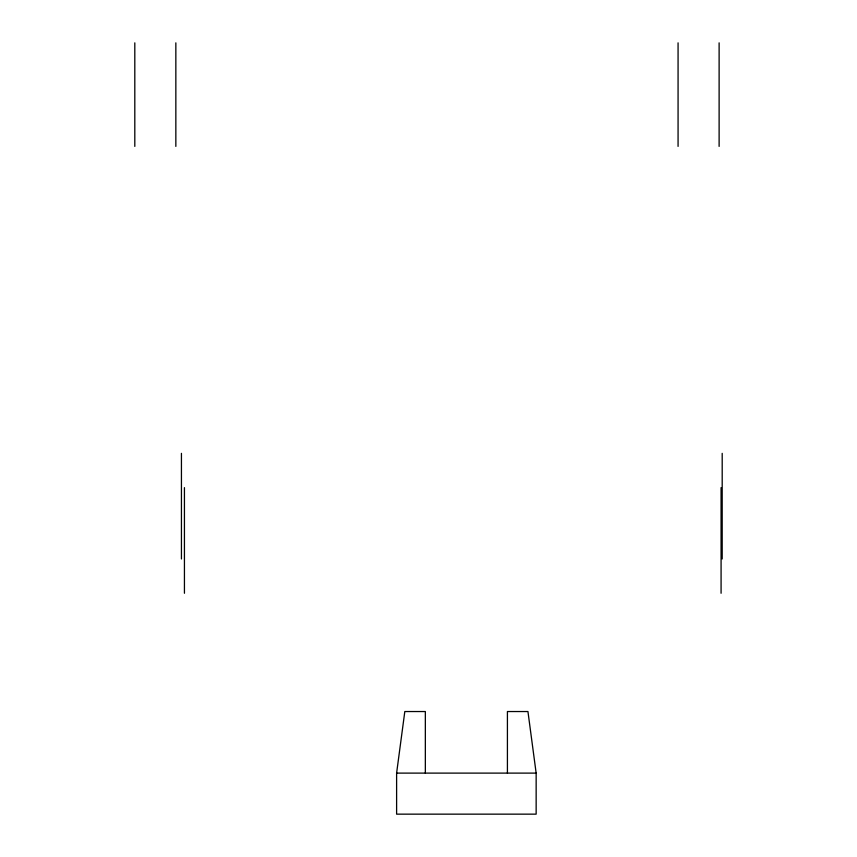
<?xml version="1.0" encoding="UTF-8"?>
<svg xmlns="http://www.w3.org/2000/svg" width="857" height="857" viewBox="0 0 857 857"><rect width="100%" height="100%" fill="white"/><g stroke="black" fill="none" stroke-linecap="round" stroke-linejoin="round"><path stroke-width="1.29" d="M507.419 773.11L507.419 711.535L527.944 711.535L536.15 773.11L536.15 814.15L396.609 814.15L396.609 773.11L404.815 711.535L425.34 711.535L425.34 773.11M396.609 773.11L536.15 773.11M722.194 453.353L722.194 558.978M721.08 487.644L721.08 593.269M719.119 42.85L719.119 146.397M678.069 42.85L678.069 146.397M184.437 487.644L184.437 593.269M181.438 453.353L181.438 558.978M175.846 42.85L175.846 146.397M134.806 42.85L134.806 146.397"/></g></svg>
